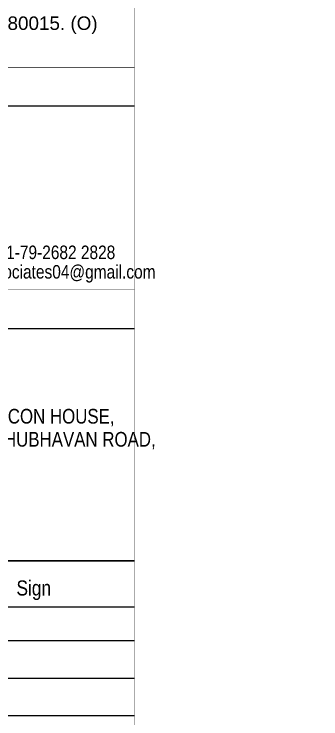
# Model space of a CAD drawing. Header units: millimetres. Extents: x 1112055 to 3390982, y -148532 to 766891.
# Drawn here: x 1914178 to 1922984, y 236484 to 256737 of the extents above; entities that cross this region are included whole.
import ezdxf

# ---------------------------------------------------------------- set-up
doc = ezdxf.new("R2010")
doc.units = ezdxf.units.MM
for name, color, linetype, lineweight in [('B TITLE BLOCK', 250, 'Continuous', 0), ('P_TITLE BLOCK TEXT', 7, 'Continuous', 9), ('tb text', 7, 'Continuous', 13)]:
    doc.layers.add(name, color=color, linetype=linetype, lineweight=lineweight)
doc.styles.add('SWINC', font='swissc.ttf')

msp = doc.modelspace()

# ---------------------------------------------------------------- linework, layer by layer
at = {"layer": 'B TITLE BLOCK', "color": 250, "lineweight": 0}
for p, q in [((1917635.8, 254087.7), (1899333.1, 254087.7)), ((1917635.8, 247696.4), (1899333.1, 247696.4)), ((1917635.8, 241021.5), (1899333.1, 241021.5)), ((1899333.1, 241021.5), (1917635.8, 241021.5)), ((1899333.1, 241021.5), (1917635.8, 241021.5)), ((1899333.6, 239703.9), (1917636.3, 239703.9)), ((1899333.6, 239703.9), (1917636.3, 239703.9)), ((1899333.6, 238740.5), (1917636.3, 238740.5)), ((1899333.6, 238740.5), (1917636.3, 238740.5)), ((1899333.6, 237656.8), (1917636.3, 237656.8)), ((1899333.6, 237656.8), (1917636.3, 237656.8)), ((1899333.6, 237656.8), (1917636.3, 237656.8)), ((1917636.3, 236573.1), (1899333, 236573.1)), ((1917636.3, 236573.1), (1899333.6, 236573.1))]:
    msp.add_line(p, q, dxfattribs=at)
at = {"layer": 'B TITLE BLOCK', "color": 1, "const_width": 8.39}
msp.add_lwpolyline([(1739657.8, 219248.5), (1918682.1, 219248.5), (1918682.1, 342636.6), (1739657.8, 342636.6)], close=True, dxfattribs=at)
at = {"layer": 'B TITLE BLOCK', "color": 250, "lineweight": 0}
for points, const_width in [([(1740704.1, 220294.8), (1917635.8, 220294.8), (1917635.8, 341590.3), (1740704.1, 341590.3)], 8.39), ([(1917635.8, 262381.4), (1899333.1, 262381.4), (1899333.1, 255204.5), (1917635.8, 255204.5)], 15.3), ([(1917635.8, 220294.8), (1899333.1, 220294.8), (1899333.1, 255204.5), (1917635.8, 255204.5)], 15.3)]:
    msp.add_lwpolyline(points, close=True, dxfattribs=dict(at, const_width=const_width))
at = {"layer": 'B TITLE BLOCK', "color": 250, "lineweight": 0, "const_width": 15.3}
msp.add_lwpolyline([(1899333.1, 248813.2), (1917635.8, 248813.2)], dxfattribs=at)

# ---------------------------------------------------------------- texts
at = {"layer": 'B TITLE BLOCK', "color": 0, "lineweight": 0, "style": 'SWINC'}
for s, p in [('205-206, 2nd FLOOR ALPHA MEGHACON HOUSE,', (1905711.9, 244970)), ('Opp. ARMIEDA, PAKAWAN TO SINDHUBHAVAN ROAD,', (1905711.9, 244307.4))]:
    msp.add_text(s, height=422.52, dxfattribs=at).set_placement(p)
at = {"layer": 'B TITLE BLOCK', "color": 251, "lineweight": 0, "insert": (2005241.2, 239562.5), "char_height": 464.277, "attachment_point": 2, "style": 'SWINC'}
msp.add_mtext_dynamic_manual_height_columns('\\pxsm1,qj;{\\fBankGothic Lt BT|b0|i0|c0|p34;BHOOMI\\P\\ps*,q*;\\fGost|b0|i0|c0|p2;\\H0.8x;- CONSULTANTS -\\C1; }', width=1213989.136, gutter_width=0, heights=[170761.4], dxfattribs=at)
at = {"layer": 'P_TITLE BLOCK TEXT', "lineweight": 0, "style": 'SWINC'}
for s, p in [('T. : 91-79-2682 2828 ', (1912938.1, 249697.6)), (' jhaveriassociates04@gmail.com', (1911746.3, 249138))]:
    msp.add_text(s, height=387.307, dxfattribs=at).set_placement(p)
at = {"layer": 'P_TITLE BLOCK TEXT', "lineweight": 0, "insert": (1900274.9, 256165), "char_height": 387.307, "attachment_point": 7, "style": 'SWINC'}
msp.add_mtext('\\A1;{\\pql;\\fArial|b0|i0|c0|p34;Anandnagar. Prahladnagar-Shyamal road. Ahmedabad-380015. (O)}', dxfattribs=at)
at = {"layer": 'tb text', "lineweight": 0, "style": 'SWINC'}
msp.add_text('Sign', height=433.48, dxfattribs=at).set_placement((1914245.7, 240029))

doc.saveas('drawing.dxf')
